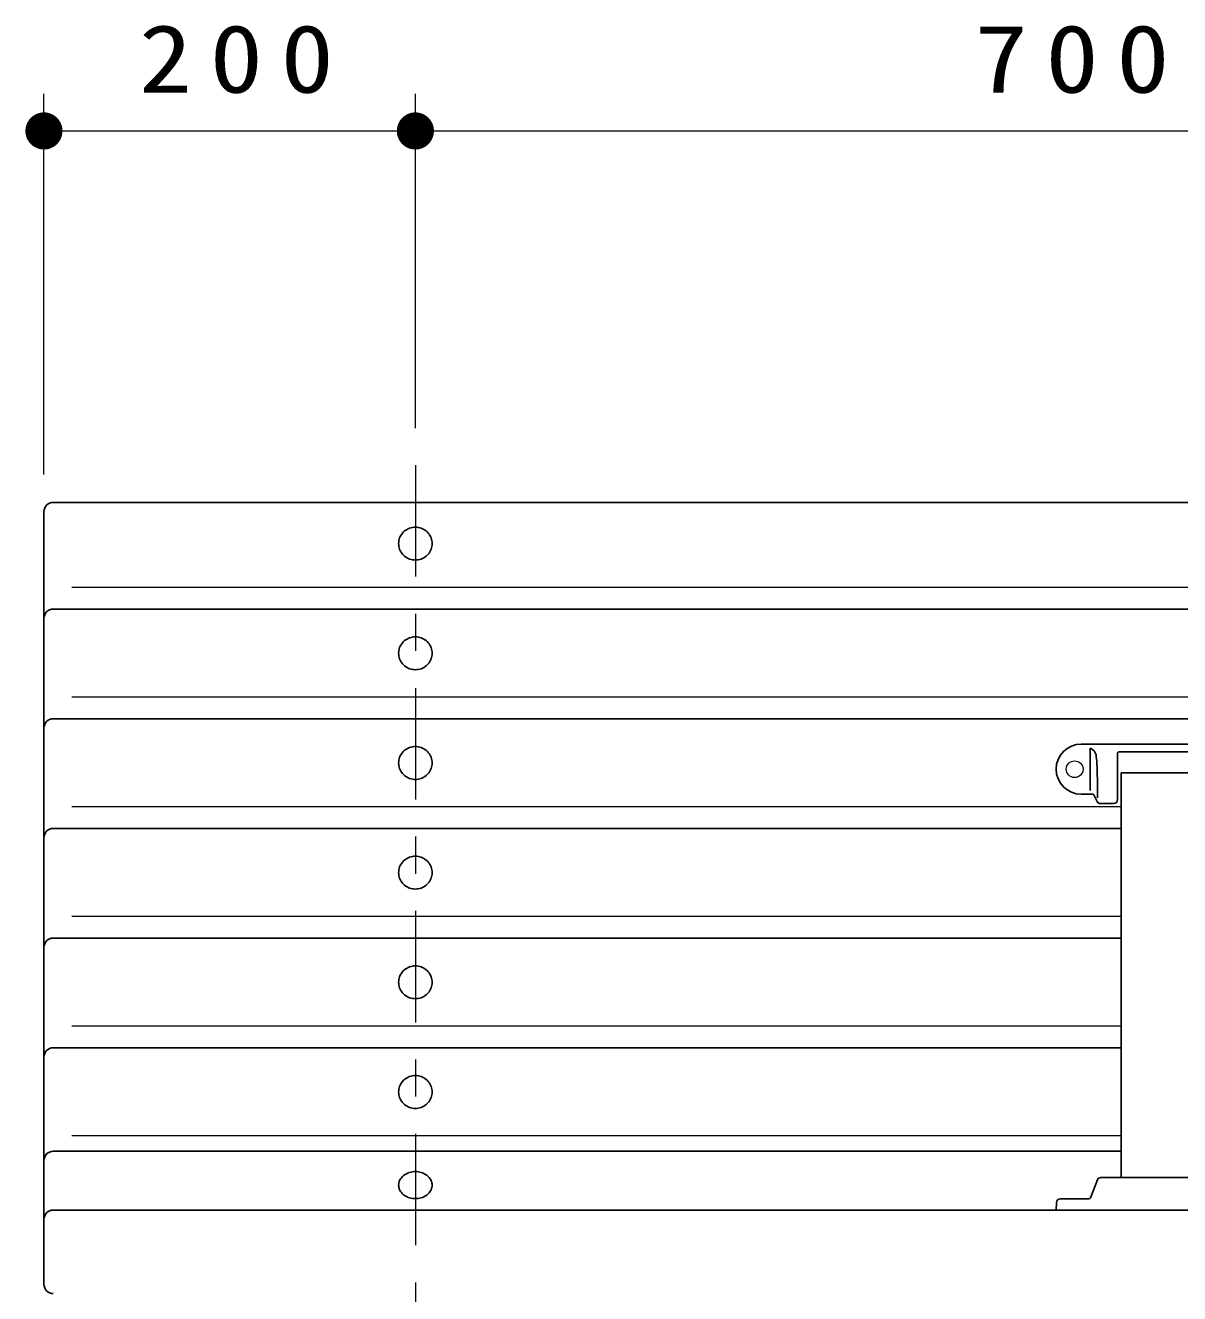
# Model space of a CAD drawing. Units: millimetres on the paper, scale 1:20. Extents: x -365 to 0, y 0 to 257.
# Drawn here: x -310.45 to -279.38, y 123.5 to 157.64 of the extents above; entities that cross this region are included whole.
import ezdxf

# ---------------------------------------------------------------- set-up
doc = ezdxf.new("R2010")
doc.units = ezdxf.units.MM
doc.linetypes.add('USER2', pattern=[6, 3, -1, 1, -1])
doc.layers.add('LY_1', color=7, linetype='Continuous', lineweight=25)
doc.styles.add('ＭＳ ゴシック', font='')
doc.styles.get('ＭＳ ゴシック').set_extended_font_data('MS Gothic')

# ---------------------------------------------------------------- blocks, each defined once
blk = doc.blocks.new('filled_dot')
at = {"color": 0, "linetype": 'Continuous', "lineweight": -2, "const_width": 1.25}
blk.add_lwpolyline([(-0.625, 0, 1), (0.625, 0, 1)], format="xyb", close=True, dxfattribs=at)

msp = doc.modelspace()

# ---------------------------------------------------------------- linework, layer by layer
at = {"layer": 'LY_1', "lineweight": 13}
for p, q in [((-309.955, 145.549), (-309.955, 155.799)), ((-299.955, 146.799), (-299.955, 155.799)), ((-309.955, 154.799), (-299.955, 154.799)), ((-299.955, 154.799), (-264.955, 154.799)), ((-309.205, 142.518), (-220.705, 142.518)), ((-309.205, 139.565), (-220.705, 139.565)), ((-309.205, 136.612), (-280.955, 136.612)), ((-309.205, 133.66), (-280.955, 133.66)), ((-309.205, 130.707), (-280.955, 130.707)), ((-309.205, 127.754), (-280.955, 127.754))]:
    msp.add_line(p, q, dxfattribs=at)
at = {"layer": 'LY_1', "linetype": 'USER2', "lineweight": 13}
msp.add_line((-299.955, 145.799), (-299.955, 82.795), dxfattribs=at)
at = {"layer": 'LY_1'}
for p, q in [((-309.705, 144.799), (-220.205, 144.799)), ((-309.955, 144.549), (-309.955, 123.745)), ((-309.705, 141.927), (-220.205, 141.927)), ((-309.705, 138.974), (-220.205, 138.974)), ((-277.88, 138.29), (-282.03, 138.29)), ((-281.787, 138.179), (-281.787, 137.042)), ((-281.051, 136.79), (-281.051, 138.033)), ((-278.909, 138.083), (-281.001, 138.083)), ((-280.955, 137.519), (-278.955, 137.519)), ((-280.955, 126.62), (-280.955, 137.519)), ((-282.03, 136.94), (-281.715, 136.94)), ((-281.591, 137.265), (-281.591, 136.848)), ((-281.693, 136.927), (-281.596, 136.744)), ((-281.151, 136.69), (-281.508, 136.69)), ((-309.705, 136.021), (-280.955, 136.021)), ((-309.705, 133.068), (-280.955, 133.068)), ((-309.705, 130.115), (-280.955, 130.115)), ((-309.705, 127.328), (-280.955, 127.328)), ((-281.592, 126.555), (-281.774, 126.077)), ((-279.955, 126.62), (-281.499, 126.62)), ((-279.955, 126.62), (-278.411, 126.62)), ((-282.594, 126.045), (-281.821, 126.045)), ((-309.705, 125.745), (-220.205, 125.745)), ((-282.705, 125.745), (-282.694, 125.95)), ((-282.705, 125.745), (-277.205, 125.745))]:
    msp.add_line(p, q, dxfattribs=at)
for points in [[(-299.505, 143.689), (-299.507, 143.728), (-299.512, 143.766), (-299.52, 143.804), (-299.532, 143.841), (-299.547, 143.877), (-299.565, 143.911), (-299.586, 143.944), (-299.61, 143.974), (-299.637, 144.003), (-299.666, 144.029), (-299.697, 144.052), (-299.73, 144.073), (-299.765, 144.091), (-299.801, 144.106), (-299.838, 144.117), (-299.877, 144.126), (-299.916, 144.131), (-299.955, 144.132), (-299.994, 144.131), (-300.033, 144.126), (-300.071, 144.117), (-300.109, 144.106), (-300.145, 144.091), (-300.18, 144.073), (-300.213, 144.052), (-300.244, 144.029), (-300.273, 144.003), (-300.3, 143.974), (-300.323, 143.944), (-300.345, 143.911), (-300.363, 143.877), (-300.378, 143.841), (-300.389, 143.804), (-300.398, 143.766), (-300.403, 143.728), (-300.405, 143.689), (-300.403, 143.651), (-300.398, 143.613), (-300.389, 143.575), (-300.378, 143.538), (-300.363, 143.502), (-300.345, 143.468), (-300.323, 143.435), (-300.3, 143.405), (-300.273, 143.376), (-300.244, 143.35), (-300.213, 143.327), (-300.18, 143.306), (-300.145, 143.288), (-300.109, 143.273), (-300.071, 143.262), (-300.033, 143.253), (-299.994, 143.248), (-299.955, 143.247), (-299.916, 143.248), (-299.877, 143.253), (-299.838, 143.262), (-299.801, 143.273), (-299.765, 143.288), (-299.73, 143.306), (-299.697, 143.327), (-299.666, 143.35), (-299.637, 143.376), (-299.61, 143.405), (-299.586, 143.435), (-299.565, 143.468), (-299.547, 143.502), (-299.532, 143.538), (-299.52, 143.575), (-299.512, 143.613), (-299.507, 143.651)], [(-299.505, 140.737), (-299.507, 140.775), (-299.512, 140.813), (-299.52, 140.851), (-299.532, 140.888), (-299.547, 140.924), (-299.565, 140.958), (-299.586, 140.991), (-299.61, 141.021), (-299.637, 141.05), (-299.666, 141.076), (-299.697, 141.099), (-299.73, 141.12), (-299.765, 141.138), (-299.801, 141.153), (-299.838, 141.164), (-299.877, 141.173), (-299.916, 141.178), (-299.955, 141.18), (-299.994, 141.178), (-300.033, 141.173), (-300.071, 141.164), (-300.109, 141.153), (-300.145, 141.138), (-300.18, 141.12), (-300.213, 141.099), (-300.244, 141.076), (-300.273, 141.05), (-300.3, 141.021), (-300.323, 140.991), (-300.345, 140.958), (-300.363, 140.924), (-300.378, 140.888), (-300.389, 140.851), (-300.398, 140.813), (-300.403, 140.775), (-300.405, 140.737), (-300.403, 140.698), (-300.398, 140.66), (-300.389, 140.622), (-300.378, 140.585), (-300.363, 140.549), (-300.345, 140.515), (-300.323, 140.483), (-300.3, 140.452), (-300.273, 140.423), (-300.244, 140.397), (-300.213, 140.374), (-300.18, 140.353), (-300.145, 140.335), (-300.109, 140.32), (-300.071, 140.309), (-300.033, 140.3), (-299.994, 140.295), (-299.955, 140.294), (-299.916, 140.295), (-299.877, 140.3), (-299.838, 140.309), (-299.801, 140.32), (-299.765, 140.335), (-299.73, 140.353), (-299.697, 140.374), (-299.666, 140.397), (-299.637, 140.423), (-299.61, 140.452), (-299.586, 140.483), (-299.565, 140.515), (-299.547, 140.549), (-299.532, 140.585), (-299.52, 140.622), (-299.512, 140.66), (-299.507, 140.698)], [(-299.505, 137.784), (-299.507, 137.822), (-299.512, 137.861), (-299.52, 137.898), (-299.532, 137.935), (-299.547, 137.971), (-299.565, 138.005), (-299.586, 138.038), (-299.61, 138.068), (-299.637, 138.097), (-299.666, 138.123), (-299.697, 138.146), (-299.73, 138.167), (-299.765, 138.185), (-299.801, 138.2), (-299.838, 138.212), (-299.877, 138.22), (-299.916, 138.225), (-299.955, 138.227), (-299.994, 138.225), (-300.033, 138.22), (-300.071, 138.212), (-300.109, 138.2), (-300.145, 138.185), (-300.18, 138.167), (-300.213, 138.146), (-300.244, 138.123), (-300.273, 138.097), (-300.3, 138.068), (-300.323, 138.038), (-300.345, 138.005), (-300.363, 137.971), (-300.378, 137.935), (-300.389, 137.898), (-300.398, 137.861), (-300.403, 137.822), (-300.405, 137.784), (-300.403, 137.745), (-300.398, 137.707), (-300.389, 137.669), (-300.378, 137.632), (-300.363, 137.596), (-300.345, 137.562), (-300.323, 137.53), (-300.3, 137.499), (-300.273, 137.47), (-300.244, 137.444), (-300.213, 137.421), (-300.18, 137.4), (-300.145, 137.382), (-300.109, 137.367), (-300.071, 137.356), (-300.033, 137.347), (-299.994, 137.342), (-299.955, 137.341), (-299.916, 137.342), (-299.877, 137.347), (-299.838, 137.356), (-299.801, 137.367), (-299.765, 137.382), (-299.73, 137.4), (-299.697, 137.421), (-299.666, 137.444), (-299.637, 137.47), (-299.61, 137.499), (-299.586, 137.53), (-299.565, 137.562), (-299.547, 137.596), (-299.532, 137.632), (-299.52, 137.669), (-299.512, 137.707), (-299.507, 137.745)], [(-299.505, 134.831), (-299.507, 134.869), (-299.512, 134.908), (-299.52, 134.945), (-299.532, 134.982), (-299.547, 135.018), (-299.565, 135.052), (-299.586, 135.085), (-299.61, 135.115), (-299.637, 135.144), (-299.666, 135.17), (-299.697, 135.194), (-299.73, 135.214), (-299.765, 135.232), (-299.801, 135.247), (-299.838, 135.259), (-299.877, 135.267), (-299.916, 135.272), (-299.955, 135.274), (-299.994, 135.272), (-300.033, 135.267), (-300.071, 135.259), (-300.109, 135.247), (-300.145, 135.232), (-300.18, 135.214), (-300.213, 135.194), (-300.244, 135.17), (-300.273, 135.144), (-300.3, 135.115), (-300.323, 135.085), (-300.345, 135.052), (-300.363, 135.018), (-300.378, 134.982), (-300.389, 134.945), (-300.398, 134.908), (-300.403, 134.869), (-300.405, 134.831), (-300.403, 134.792), (-300.398, 134.754), (-300.389, 134.716), (-300.378, 134.679), (-300.363, 134.644), (-300.345, 134.609), (-300.323, 134.577), (-300.3, 134.546), (-300.273, 134.518), (-300.244, 134.491), (-300.213, 134.468), (-300.18, 134.447), (-300.145, 134.429), (-300.109, 134.415), (-300.071, 134.403), (-300.033, 134.395), (-299.994, 134.39), (-299.955, 134.388), (-299.916, 134.39), (-299.877, 134.395), (-299.838, 134.403), (-299.801, 134.415), (-299.765, 134.429), (-299.73, 134.447), (-299.697, 134.468), (-299.666, 134.491), (-299.637, 134.518), (-299.61, 134.546), (-299.586, 134.577), (-299.565, 134.609), (-299.547, 134.644), (-299.532, 134.679), (-299.52, 134.716), (-299.512, 134.754), (-299.507, 134.792)], [(-299.505, 131.878), (-299.507, 131.916), (-299.512, 131.955), (-299.52, 131.993), (-299.532, 132.029), (-299.547, 132.065), (-299.565, 132.099), (-299.586, 132.132), (-299.61, 132.163), (-299.637, 132.191), (-299.666, 132.217), (-299.697, 132.241), (-299.73, 132.261), (-299.765, 132.279), (-299.801, 132.294), (-299.838, 132.306), (-299.877, 132.314), (-299.916, 132.319), (-299.955, 132.321), (-299.994, 132.319), (-300.033, 132.314), (-300.071, 132.306), (-300.109, 132.294), (-300.145, 132.279), (-300.18, 132.261), (-300.213, 132.241), (-300.244, 132.217), (-300.273, 132.191), (-300.3, 132.163), (-300.323, 132.132), (-300.345, 132.099), (-300.363, 132.065), (-300.378, 132.029), (-300.389, 131.993), (-300.398, 131.955), (-300.403, 131.916), (-300.405, 131.878), (-300.403, 131.839), (-300.398, 131.801), (-300.389, 131.763), (-300.378, 131.726), (-300.363, 131.691), (-300.345, 131.656), (-300.323, 131.624), (-300.3, 131.593), (-300.273, 131.565), (-300.244, 131.539), (-300.213, 131.515), (-300.18, 131.494), (-300.145, 131.476), (-300.109, 131.462), (-300.071, 131.45), (-300.033, 131.442), (-299.994, 131.437), (-299.955, 131.435), (-299.916, 131.437), (-299.877, 131.442), (-299.838, 131.45), (-299.801, 131.462), (-299.765, 131.476), (-299.73, 131.494), (-299.697, 131.515), (-299.666, 131.539), (-299.637, 131.565), (-299.61, 131.593), (-299.586, 131.624), (-299.565, 131.656), (-299.547, 131.691), (-299.532, 131.726), (-299.52, 131.763), (-299.512, 131.801), (-299.507, 131.839)], [(-299.505, 128.925), (-299.507, 128.964), (-299.512, 129.002), (-299.52, 129.04), (-299.532, 129.076), (-299.547, 129.112), (-299.565, 129.146), (-299.586, 129.179), (-299.61, 129.21), (-299.637, 129.238), (-299.666, 129.264), (-299.697, 129.288), (-299.73, 129.309), (-299.765, 129.326), (-299.801, 129.341), (-299.838, 129.353), (-299.877, 129.361), (-299.916, 129.366), (-299.955, 129.368), (-299.994, 129.366), (-300.033, 129.361), (-300.071, 129.353), (-300.109, 129.341), (-300.145, 129.326), (-300.18, 129.309), (-300.213, 129.288), (-300.244, 129.264), (-300.273, 129.238), (-300.3, 129.21), (-300.323, 129.179), (-300.345, 129.146), (-300.363, 129.112), (-300.378, 129.076), (-300.389, 129.04), (-300.398, 129.002), (-300.403, 128.964), (-300.405, 128.925), (-300.403, 128.886), (-300.398, 128.848), (-300.389, 128.81), (-300.378, 128.773), (-300.363, 128.738), (-300.345, 128.703), (-300.323, 128.671), (-300.3, 128.64), (-300.273, 128.612), (-300.244, 128.586), (-300.213, 128.562), (-300.18, 128.541), (-300.145, 128.524), (-300.109, 128.509), (-300.071, 128.497), (-300.033, 128.489), (-299.994, 128.484), (-299.955, 128.482), (-299.916, 128.484), (-299.877, 128.489), (-299.838, 128.497), (-299.801, 128.509), (-299.765, 128.524), (-299.73, 128.541), (-299.697, 128.562), (-299.666, 128.586), (-299.637, 128.612), (-299.61, 128.64), (-299.586, 128.671), (-299.565, 128.703), (-299.547, 128.738), (-299.532, 128.773), (-299.52, 128.81), (-299.512, 128.848), (-299.507, 128.886)], [(-299.505, 126.416), (-299.507, 126.448), (-299.512, 126.479), (-299.52, 126.51), (-299.532, 126.54), (-299.547, 126.57), (-299.565, 126.598), (-299.586, 126.625), (-299.61, 126.65), (-299.637, 126.673), (-299.666, 126.695), (-299.697, 126.714), (-299.73, 126.731), (-299.765, 126.746), (-299.801, 126.758), (-299.838, 126.768), (-299.877, 126.774), (-299.916, 126.779), (-299.955, 126.78), (-299.994, 126.779), (-300.033, 126.774), (-300.071, 126.768), (-300.109, 126.758), (-300.145, 126.746), (-300.18, 126.731), (-300.213, 126.714), (-300.244, 126.695), (-300.273, 126.673), (-300.3, 126.65), (-300.323, 126.625), (-300.345, 126.598), (-300.363, 126.57), (-300.378, 126.54), (-300.39, 126.51), (-300.398, 126.479), (-300.403, 126.448), (-300.405, 126.416), (-300.403, 126.384), (-300.398, 126.353), (-300.39, 126.322), (-300.378, 126.291), (-300.363, 126.262), (-300.345, 126.234), (-300.323, 126.207), (-300.3, 126.182), (-300.273, 126.159), (-300.244, 126.137), (-300.213, 126.118), (-300.18, 126.101), (-300.145, 126.086), (-300.109, 126.074), (-300.071, 126.064), (-300.033, 126.057), (-299.994, 126.053), (-299.955, 126.052), (-299.916, 126.053), (-299.877, 126.057), (-299.838, 126.064), (-299.801, 126.074), (-299.765, 126.086), (-299.73, 126.101), (-299.697, 126.118), (-299.666, 126.137), (-299.637, 126.159), (-299.61, 126.182), (-299.586, 126.207), (-299.565, 126.234), (-299.547, 126.262), (-299.532, 126.291), (-299.52, 126.322), (-299.512, 126.353), (-299.507, 126.384)]]:
    msp.add_lwpolyline(points, close=True, dxfattribs=at)
msp.add_lwpolyline([(-281.787, 138.179), (-281.749, 138.161), (-281.714, 138.137), (-281.684, 138.111), (-281.659, 138.078), (-281.642, 138.041), (-281.63, 137.999), (-281.622, 137.951), (-281.616, 137.895), (-281.611, 137.826), (-281.607, 137.75), (-281.603, 137.67), (-281.6, 137.588), (-281.598, 137.508), (-281.596, 137.432), (-281.594, 137.364), (-281.593, 137.305), (-281.592, 137.26), (-281.591, 137.23), (-281.591, 137.219), (-281.591, 137.23), (-281.591, 137.265)], dxfattribs=at)
at = {"layer": 'LY_1', "lineweight": 13}
msp.add_circle((-282.205, 137.615), 0.225, dxfattribs=at)
at = {"layer": 'LY_1'}
for centre, radius, start, end in [((-309.705, 144.549), 0.25, 90, 180), ((-309.705, 141.677), 0.25, 90, 180), ((-309.705, 138.724), 0.25, 90, 180), ((-282.03, 137.615), 0.675, 90, 270), ((-281.001, 138.033), 0.05, 90, 180), ((-281.715, 136.915), 0.025, 27.8675, 90), ((-281.508, 136.79), 0.1, 207.8675, 270), ((-281.151, 136.79), 0.1, 270, 0), ((-309.705, 135.771), 0.25, 90, 180), ((-309.705, 132.818), 0.25, 90, 180), ((-309.705, 129.865), 0.25, 90, 180), ((-309.705, 127.078), 0.25, 90, 180), ((-281.499, 126.52), 0.1, 90, 159.2031), ((-282.594, 125.945), 0.1, 90, 177), ((-281.821, 126.095), 0.05, 270, 339.2031), ((-309.705, 125.495), 0.25, 90, 180), ((-309.705, 123.745), 0.25, 180, 270)]:
    msp.add_arc(centre, radius, start, end, dxfattribs=at)

# ---------------------------------------------------------------- block references
at = {"layer": 'LY_1', "lineweight": 13, "xscale": 0.4, "yscale": 0.4}
msp.add_blockref('filled_dot', (-309.955, 154.799), dxfattribs=at)
at = {"layer": 'LY_1', "lineweight": 13, "xscale": 0.4, "yscale": 0.4, "rotation": 180}
msp.add_blockref('filled_dot', (-299.955, 154.799), dxfattribs=at)

# ---------------------------------------------------------------- texts
at = {"layer": 'LY_1', "char_height": 1.833, "attachment_point": 8, "style": 'ＭＳ ゴシック'}
for s, insert in [('\\T1.33;\\W1.15;200', (-304.538, 155.799)), ('\\T1.33;\\W1.15;700', (-282.038, 155.799))]:
    msp.add_mtext(s, dxfattribs=dict(at, insert=insert))

doc.saveas('drawing.dxf')
